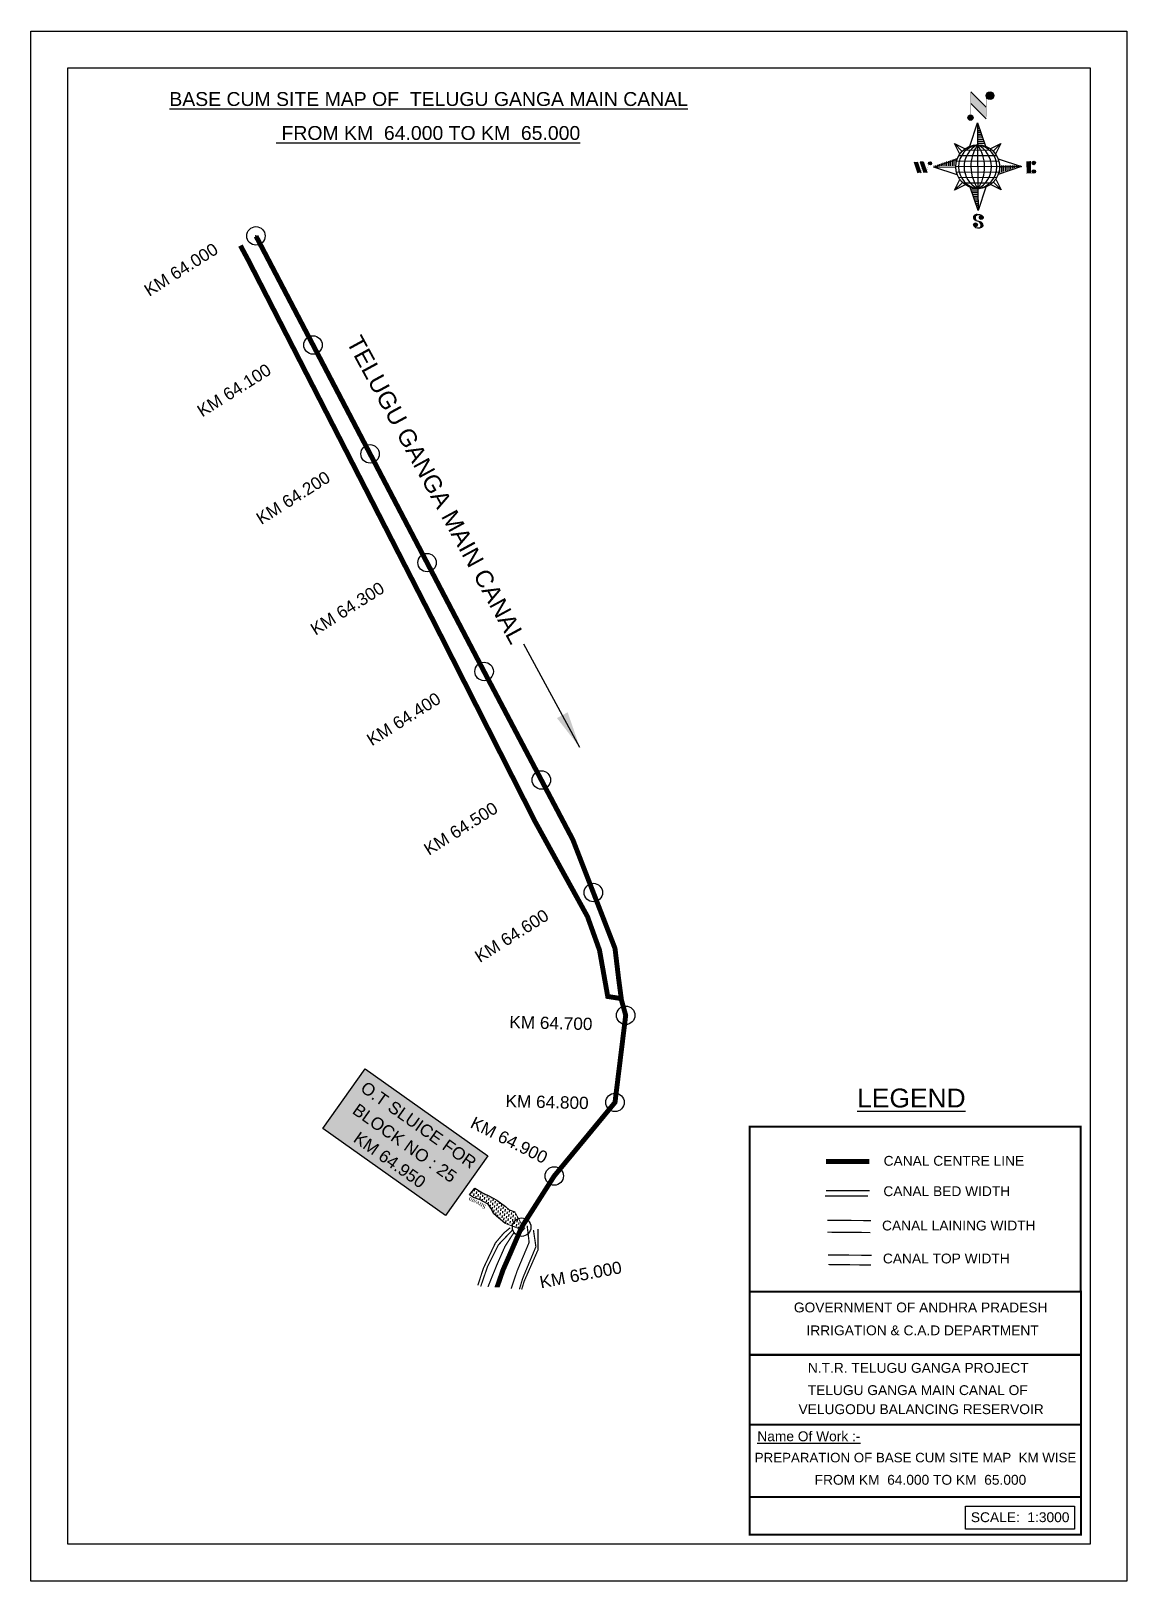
# Model space of a CAD drawing. Header units: inches. Extents: x 257252 to 258143, y 1680263 to 1681523.
import ezdxf

# ---------------------------------------------------------------- set-up
doc = ezdxf.new("R2010")
doc.units = ezdxf.units.IN
doc.header["$MEASUREMENT"] = 0
doc.header["$PDMODE"] = 32
doc.header["$PDSIZE"] = 15
doc.linetypes.add('ACAD_ISO02W100', pattern=[15, 12, -3])
for name, color, linetype in [('AQUADUCT', 1, 'Continuous'), ('bed with', 5, 'Continuous'), ('bord', 1, 'Continuous'), ('cahnige', 7, 'Continuous'), ('canal', 1, 'Continuous'), ('CARTTRACK', 30, 'ACAD_ISO02W100'), ('chainage', 7, 'Continuous'), ('FRAME 025', 7, 'Continuous'), ('lining', 4, 'Continuous'), ('OT', 7, 'Continuous'), ('STREAM', 4, 'Continuous'), ('Stu coo', 3, 'Continuous'), ('TEXT', 7, 'Continuous'), ('top of bund', 1, 'Continuous'), ('V', 6, 'Continuous')]:
    doc.layers.add(name, color=color, linetype=linetype)
doc.styles.add('5mm', font='times.ttf', dxfattribs={"height": 3})
doc.styles.get("Standard").update_dxf_attribs({"font": 'arial.ttf'})
doc.dimstyles.get("Standard").update_dxf_attribs({"dimtxt": 0.18, "dimasz": 0.18, "dimexe": 0.18, "dimexo": 0.0625, "dimgap": 0.09, "dimtad": 0, "dimtih": 1, "dimtoh": 1, "dimdec": 4, "dimzin": 0, "dimdsep": 46, "dimtxsty": 'Standard', "dimcen": 0.09, "dimadec": 0, "dimazin": 0, "dimtfac": 1, "dimtdec": 4, "dimtofl": 0, "dimtmove": 0, "dimatfit": 3, "dimfxl": 1, "dimtolj": 1, "dimtzin": 0, "dimarcsym": 0})
pattern_1 = [(267.297113149, (-8720374.938, 50637915.138), (10.5367255337, -0.497431438), [])]
pattern_2 = [(357.297113149, (-8720374.938, 50637915.138), (0.497431438, 10.5367255337), [])]

# ---------------------------------------------------------------- blocks, each defined once
blk = doc.blocks.new('VBVB')
at = {"layer": 'STREAM'}
h = blk.add_hatch(dxfattribs=at)
h.set_pattern_fill('DASH', color=256, scale=10, style=0)
h.set_pattern_definition([(0, (17867.8837, -28501.71), (1.25, 1.25), [1.25, -1.25])])
h.paths.add_polyline_path([(380095.96, 1497774.98), (380098.87, 1497780.21), (380100.45, 1497784.62), (380101.78, 1497788.77), (380103.77, 1497793.59), (380099.53, 1497795.92), (380098.45, 1497793.51), (380097.62, 1497789.6), (380096.96, 1497787.69), (380095.79, 1497784.7), (380093.88, 1497782.96), (380090.89, 1497780.8), (380086.57, 1497773.96), (380084.6, 1497765.18), (380084.08, 1497764.33), (380085.94, 1497763.15), (380086.57, 1497763.83), (380093.72, 1497769.3), (380094.46, 1497772.65)])
at = {"layer": 'OT', "const_width": 0.5}
blk.add_lwpolyline([(380084.6, 1497765.18), (380084.07, 1497764.33), (380083.55, 1497763.48), (380085.4, 1497762.31), (380085.94, 1497763.15), (380084.08, 1497764.33), (380085.94, 1497763.15), (380086.57, 1497763.83), (380093.72, 1497769.3), (380086.57, 1497763.83), (380085.94, 1497763.15), (380084.08, 1497764.33), (380084.6, 1497765.18), (380086.57, 1497773.96)], dxfattribs=at)
at = {"layer": 'STREAM'}
blk.add_lwpolyline([(380086.57, 1497773.96), (380090.89, 1497780.8), (380093.88, 1497782.96), (380095.79, 1497784.7), (380096.96, 1497787.69), (380097.62, 1497789.6), (380098.45, 1497793.51), (380099.53, 1497795.92), (380103.77, 1497793.59), (380101.78, 1497788.77), (380100.45, 1497784.62), (380098.87, 1497780.21), (380095.96, 1497774.98), (380094.46, 1497772.65), (380093.72, 1497769.3)], dxfattribs=at)
at = {"layer": 'cahnige', "style": '5mm'}
blk.add_text('Stream', height=2.5, rotation=71.17434, dxfattribs=at).set_placement((380095, 1497785.49))
blk = doc.blocks.new('*X7')
at = {"color": 0, "linetype": 'Continuous'}
for p, q in [((6321.6, 240.5), (6322.3, 241.2)), ((6321.6, 240.3), (6322.3, 241)), ((6321.6, 240.1), (6322.3, 240.8)), ((6321.6, 239.9), (6322.4, 240.7)), ((6321.6, 239.8), (6322.4, 240.6)), ((6321.6, 239.6), (6322.5, 240.5)), ((6321.6, 239.4), (6322.5, 240.3)), ((6321.6, 239.2), (6322.6, 240.2)), ((6321.7, 239.1), (6322.6, 240.1)), ((6321.8, 240.8), (6322.4, 241.4)), ((6321.8, 239), (6322.7, 240)), ((6321.8, 239), (6322.8, 239.9)), ((6321.9, 238.9), (6322.9, 239.8)), ((6322, 238.8), (6323, 239.7)), ((6322.1, 241.3), (6322.4, 241.6)), ((6322.1, 238.7), (6323.1, 239.6)), ((6322.2, 238.6), (6323.1, 239.6)), ((6322.3, 238.5), (6323.2, 239.5)), ((6322.4, 238.5), (6323.3, 239.4)), ((6322.5, 238.4), (6323.4, 239.3)), ((6322.7, 238.4), (6323.6, 239.3)), ((6322.8, 238.3), (6323.7, 239.2)), ((6322.9, 238.3), (6323.8, 239.1)), ((6323.1, 238.2), (6323.9, 239.1)), ((6323.2, 238.2), (6324, 239)), ((6323.3, 238.2), (6324.2, 239)), ((6323.5, 238.1), (6324.3, 238.9)), ((6323.7, 238.1), (6324.4, 238.9)), ((6323.8, 238.1), (6324.6, 238.8)), ((6324.1, 238.2), (6324.7, 238.8)), ((6324.3, 238.3), (6324.9, 238.8)), ((6324.6, 238.3), (6325.1, 238.8)), ((6324.8, 238.4), (6325.2, 238.8)), ((6325.1, 238.5), (6325.4, 238.8)), ((6325.4, 238.6), (6325.6, 238.8))]:
    blk.add_line(p, q, dxfattribs=at)
blk = doc.blocks.new('*X6')
at = {"color": 0, "linetype": 'Continuous'}
for p, q in [((6324.4, 240.3), (6324.5, 240.4)), ((6324.6, 240.3), (6324.8, 240.5)), ((6324.7, 240.2), (6325, 240.5)), ((6324.8, 240.2), (6325.2, 240.6)), ((6325, 240.1), (6325.5, 240.6)), ((6325.1, 240.1), (6325.6, 240.6)), ((6325.2, 240), (6325.8, 240.6)), ((6325.3, 240), (6326, 240.6)), ((6325.4, 239.9), (6326.1, 240.6)), ((6325.5, 239.8), (6326.2, 240.5)), ((6325.6, 239.8), (6326.3, 240.5)), ((6325.7, 239.7), (6326.5, 240.4)), ((6325.9, 239.6), (6326.6, 240.3)), ((6326, 239.5), (6326.7, 240.3)), ((6326, 239.4), (6326.8, 240.2)), ((6326.1, 239.3), (6327, 240.2)), ((6326.2, 239.3), (6327.1, 240.1)), ((6326.3, 239.2), (6327.1, 240)), ((6326.4, 239.1), (6327.2, 239.9)), ((6326.5, 239), (6327.3, 239.8)), ((6326.5, 238.9), (6327.4, 239.7)), ((6326.6, 238.8), (6327.5, 239.6)), ((6326.7, 238.7), (6327.5, 239.5)), ((6326.8, 238.6), (6327.6, 239.4)), ((6326.8, 238.5), (6327.7, 239.3)), ((6326.8, 236.5), (6327.4, 237)), ((6326.9, 238.3), (6327.8, 239.2)), ((6326.9, 238.2), (6327.9, 239.1)), ((6326.9, 236.8), (6327.6, 237.4)), ((6327, 238.1), (6327.8, 239)), ((6327, 237.9), (6327.8, 238.8)), ((6327, 237.8), (6327.8, 238.6)), ((6327, 237.6), (6327.8, 238.4)), ((6327, 237.4), (6327.8, 238.2)), ((6327, 237.3), (6327.8, 238)), ((6327, 237.1), (6327.8, 237.9))]:
    blk.add_line(p, q, dxfattribs=at)
blk = doc.blocks.new('H')
at = {"layer": 'bord', "extrusion": (0.000427885, 0.004792, 0.999988)}
h = blk.add_hatch(dxfattribs=at)
h.set_pattern_fill('LINE', color=8, scale=84.387686, angle=-2.70289, style=0)
h.set_pattern_definition(pattern_2)
h.paths.add_polyline_path([(-492.5, 785.6, -0.090992), (-448, 775.2), (-486.5, 912)])
h = blk.add_hatch(dxfattribs=at)
h.set_pattern_fill('LINE', color=8, scale=84.387686, angle=-92.70289, style=0)
h.set_pattern_definition(pattern_1)
h.paths.add_polyline_path([(-624.9, 665.1, -0.090992), (-614.5, 709.6), (-751.3, 671.1)])
h = blk.add_hatch(dxfattribs=at)
h.set_pattern_fill('LINE', color=8, scale=84.387686, angle=-92.70289, style=0)
h.set_pattern_definition(pattern_1)
h.paths.add_polyline_path([(-245.6, 647.2), (-372, 653.2, -0.090992), (-382.4, 608.7)])
h = blk.add_hatch(dxfattribs=at)
h.set_pattern_fill('LINE', color=8, scale=84.387686, angle=-2.70289, style=0)
h.set_pattern_definition(pattern_2)
h.paths.add_polyline_path([(-504.4, 532.7, -0.090992), (-548.9, 543.1), (-510.4, 406.3)])
for p, q in [((-516.2, 1087.1, -1217.1), (-431.5, 994, -1216.7)), ((-519.4, 1020.4, -1216.8), (-434.7, 927.3, -1216.4)), ((-538.3, 773.7, -1215.6), (-487, 906.2, -1216.3)), ((-487, 906.2, -1216.3), (-493, 779.8, -1215.7)), ((-487, 906.2, -1216.3), (-448.5, 769.4, -1215.7)), ((-626.7, 793.8, -1215.7), (-566.8, 760.2, -1215.6)), ((-626.7, 793.8, -1215.7), (-584.1, 747, -1215.5)), ((-598.9, 731, -1215.4), (-626.7, 793.8, -1215.7)), ((-421.3, 753.3, -1215.6), (-358.5, 781.1, -1215.7)), ((-358.5, 781.1, -1215.7), (-405.3, 738.5, -1215.5)), ((-358.5, 781.1, -1215.7), (-392.1, 721.2, -1215.4)), ((-864.7, 700.9, -1215.1), (-846.9, 637.7, -1214.9)), ((-846.9, 700.1, -1215.1), (-829.1, 636.9, -1214.9)), ((-829.1, 699.2, -1215.2), (-811.3, 636, -1214.9)), ((-829.1, 699.2, -1215.2), (-811.3, 698.4, -1215.2)), ((-811.3, 698.4, -1215.2), (-793.5, 635.2, -1214.9)), ((-751.8, 665.3, -1215), (-615, 703.8, -1215.3)), ((-751.8, 665.3, -1215), (-625.4, 659.3, -1215)), ((-619.3, 614, -1214.8), (-751.8, 665.3, -1215)), ((-246.1, 641.4, -1215.1), (-382.9, 602.9, -1214.9)), ((-378.6, 692.6, -1215.3), (-246.1, 641.4, -1215.1)), ((-372.5, 647.4, -1215.1), (-246.1, 641.4, -1215.1)), ((-213.5, 669.3, -1215.3), (-216.7, 600.8, -1214.9)), ((-197.2, 599.9, -1214.9), (-193.9, 668.4, -1215.3)), ((-639.4, 525.6, -1214.4), (-605.8, 585.5, -1214.7)), ((-639.4, 525.6, -1214.4), (-592.6, 568.1, -1214.6)), ((-576.6, 553.3, -1214.6), (-639.4, 525.6, -1214.4)), ((-510.9, 400.5, -1213.9), (-549.4, 537.2, -1214.5)), ((-371.2, 512.9, -1214.5), (-431.1, 546.5, -1214.6)), ((-371.2, 512.9, -1214.5), (-413.8, 559.7, -1214.7)), ((-399, 575.7, -1214.7), (-371.2, 512.9, -1214.5)), ((-459.6, 533, -1214.5), (-510.9, 400.5, -1213.9)), ((-504.9, 526.9, -1214.5), (-510.9, 400.5, -1213.9))]:
    blk.add_line(p, q, dxfattribs=at)
at = {"layer": 'bord', "color": 8, "linetype": 'ByBlock', "extrusion": (0.000427885, 0.004792, 0.999988)}
for p, q in [((-386.5, 711.4, -1215.4), (-605.5, 721.7, -1215.4)), ((-410.8, 744.2, -1215.5), (-578.1, 752.1, -1215.5)), ((-493, 779.8, -1215.7), (-504.9, 526.9, -1214.5)), ((-372.5, 647.4, -1215.1), (-625.4, 659.3, -1215)), ((-378, 615.9, -1214.9), (-622.9, 627.5, -1214.9)), ((-375, 679.2, -1215.3), (-619.9, 690.7, -1215.2)), ((-392.4, 584.9, -1214.8), (-611.4, 595.3, -1214.7)), ((-419.8, 554.6, -1214.6), (-587.1, 562.5, -1214.6))]:
    blk.add_line(p, q, dxfattribs=at)
at = {"layer": 'bord', "extrusion": (0.000427885, 0.004792, 0.999988), "elevation": -1212.1}
for points, const_width in [([(-522, 959.6), (-515.7, 1092.9)], 1.61), ([(-434.2, 933.1), (-427.9, 1066.5)], 1.61), ([(-870.1, 707), (-846.4, 705.9)], 0.642), ([(-828.6, 642.7), (-855.2, 643.9)], 0.642), ([(-828.6, 642.7), (-821, 678)], 0.642), ([(-810.8, 641.8), (-784.1, 640.6)], 0.642), ([(-793, 641), (-781.6, 693.9)], 0.642), ([(-222.7, 675.6), (-173.8, 673.3)], 0.706), ([(-194.8, 644.8), (-185, 644.4)], 0.706), ([(-177.1, 604.8), (-226, 607.1)], 0.706)]:
    blk.add_lwpolyline(points, dxfattribs=dict(at, const_width=const_width))
for points, const_width in [([(-413.7, 1073.1, 1), (-397.6, 1057.7, 1)], 22.3), ([(-530.3, 949.5, 1), (-519.6, 939.3, 1)], 14.8), ([(-775.9, 696.6, 1), (-769.5, 690.4, 1)], 8.9), ([(-177.8, 666.9, 1), (-170.8, 660.1, 1)], 9.79), ([(-180.1, 618, 1), (-173.1, 611.2, 1)], 9.79), ([(-489.8, 361.7, 1), (-498.1, 369.1, 1)], 11.1), ([(-525.2, 321.6, 1), (-533.4, 328.9, 1)], 11.1)]:
    blk.add_lwpolyline(points, format="xyb", close=True, dxfattribs=dict(at, const_width=const_width))
for points in [[(-537, 317.4), (-530.7, 310.5), (-519.8, 306.8), (-504.9, 306.9), (-493.9, 310), (-486.3, 317.7), (-486.5, 325.8), (-490.6, 333.3), (-493.5, 336.2), (-502.8, 340.9), (-522.5, 347.3), (-530.4, 351.6), (-533.7, 354.6), (-537.4, 362.6), (-537, 373.4), (-530, 380.7), (-520, 384.1), (-503.5, 384.2), (-492.5, 379.9), (-487.1, 373.3)], [(-522.5, 347.6), (-526.2, 353.8), (-527.8, 360.6), (-527.9, 370.6), (-525.9, 375.5), (-521.3, 381.2), (-514.5, 384.4)], [(-504.9, 306.9), (-499, 312.4), (-497, 319.4), (-497.5, 326.5), (-501.2, 335.4), (-509.2, 343.2)]]:
    blk.add_lwpolyline(points, dxfattribs=at)
at = {"layer": 'bord', "extrusion": (0.000427885, 0.004792, 0.999988)}
for centre, radius in [((-405.6, 1065.4, -1212.1), 22.3), ((-525, 944.4, -1212.1), 14.8), ((-498.4, 659.1, -1212.1), 126.6), ((-772.7, 693.5, -1212.1), 8.9), ((-174.3, 663.5, -1212.1), 9.79), ((-176.6, 614.6, -1212.1), 9.79), ((-494, 365.4, -1212.1), 11.1), ((-529.3, 325.2, -1212.1), 11.1)]:
    blk.add_circle(centre, radius, dxfattribs=at)
at = {"layer": 'bord', "color": 8, "linetype": 'ByBlock', "extrusion": (0.000427885, 0.004792, 0.999988)}
for centre, radius, start, end in [((-481.5, 658.3, -1212.1), 127.7, 94.92536, 259.66906), ((-436.8, 656.2, -1212.1), 140.8, 113.28644, 241.30798), ((-315.9, 650.5, -1212.1), 222.3, 142.58916, 212.00526), ((-560.1, 662.1, -1212.1), 140.8, 293.28644, 61.30798), ((-681, 667.8, -1212.1), 222.3, 322.58916, 32.00526), ((-515.4, 659.9, -1212.1), 127.7, 274.92536, 79.66906)]:
    blk.add_arc(centre, radius, start, end, dxfattribs=at)
at = {"layer": 'bord', "extrusion": (0.000427885, 0.004792, 0.999988)}
for points in [[(-515.7, 1092.9, -1212.1), (-431, 999.8, -1212.1), (-518.9, 1026.2, -1212.1), (-434.2, 933.1, -1212.1)], [(-864.1, 706.7, -1212.1), (-846.4, 705.9, -1212.1), (-846.3, 643.5, -1212.1), (-828.6, 642.7, -1212.1)], [(-828.6, 705, -1212.1), (-810.8, 704.2, -1212.1), (-810.8, 641.8, -1212.1), (-793, 641, -1212.1)], [(-193.4, 674.2, -1212.1), (-196.6, 605.7, -1212.1), (-213, 675.1, -1212.1), (-216.2, 606.7, -1212.1)]]:
    blk.add_solid(points, dxfattribs=at)
at = {"layer": 'bord', "extrusion": (0.000427885, 0.004792, 0.999988), "xscale": 7.977342409717546, "yscale": 7.977342408231451, "zscale": 7.977342408476333, "rotation": 138.0840426661453}
for name, p in [('*X6', (38300.5, -31929.4, -1212.1)), ('*X7', (38314.4, -31950.9, -1212.1))]:
    blk.add_blockref(name, p, dxfattribs=at)

msp = doc.modelspace()

# ---------------------------------------------------------------- hatches: boundary and pattern name
at = {"layer": 'V'}
msp.add_hatch(color=2, dxfattribs=at).paths.add_polyline_path([(257523.5, 1680679.1), (257623.2, 1680608.3), (257588.8, 1680559.8), (257489.1, 1680630.6)])

# ---------------------------------------------------------------- linework, layer by layer
at = {"linetype": 'ByBlock'}
for points in [[(257251.9, 1680262.7), (257251.9, 1681522.7), (258142.9, 1681522.7), (258142.9, 1680262.7)], [(258112.9, 1681492.7), (258112.9, 1680292.7), (257281.9, 1680292.7), (257281.9, 1681492.7)]]:
    msp.add_lwpolyline(points, close=True, dxfattribs=at)
for p in [(257434.8, 1681356.2), (257481.2, 1681267.5), (257527.6, 1681179), (257573.9, 1681090.6), (257620.3, 1681002.1), (257666.8, 1680913.9), (257709.1, 1680822.4), (257735.4, 1680722.6), (257726.7, 1680651.8), (257677.3, 1680592)]:
    msp.add_point(p)
at = {"color": 2}
msp.add_point((257650.8, 1680550.4), dxfattribs=at)
at = {"layer": 'bed with', "const_width": 1}
for points in [[(257932.5, 1680575.7), (257930.5, 1680575.7), (257897.7, 1680575.7), (257897.4, 1680575.7)], [(257933.6, 1680580.1), (257930.5, 1680580.1), (257898.3, 1680580.1)], [(257642.3, 1680500.4), (257647.2, 1680515), (257656.9, 1680538), (257655.3, 1680551.5)], [(257623.4, 1680501.8), (257630.6, 1680519.6), (257637.3, 1680534.8), (257644.5, 1680545.9)]]:
    msp.add_lwpolyline(points, dxfattribs=at)
at = {"layer": 'canal', "color": 6, "const_width": 4}
for points in [[(257933.5, 1680603.7), (257930.9, 1680603.7), (257898.3, 1680603.7)], [(257898.3, 1680603.7), (257933.5, 1680603.7)]]:
    msp.add_lwpolyline(points, dxfattribs=at)
at = {"layer": 'FRAME 025', "lineweight": -3, "const_width": 1.64}
for points in [[(257836.1, 1680632.2), (258105.2, 1680632.2), (258105.2, 1680497.9), (257836.1, 1680497.9)], [(257836.1, 1680497.9), (258105.6, 1680497.9), (258105.6, 1680300.4), (257836.1, 1680300.4)]]:
    msp.add_lwpolyline(points, close=True, dxfattribs=at)
for points in [[(257836.1, 1680446.6), (258105.6, 1680446.6)], [(257836.1, 1680389.8), (258105.6, 1680389.8)], [(257836.1, 1680331.1), (258105.6, 1680331.1)]]:
    msp.add_lwpolyline(points, dxfattribs=at)
at = {"layer": 'lining', "const_width": 1}
for points in [[(257899.4, 1680556), (257924.1, 1680555.8), (257934.8, 1680555.7)], [(257617.5, 1680502.1), (257623, 1680518.1), (257632, 1680536.1), (257643.3, 1680548)], [(257649, 1680499.9), (257651.7, 1680508.9), (257662.4, 1680534.5), (257660.4, 1680548)], [(257899.3, 1680546.3), (257926.2, 1680546.1), (257934.2, 1680546)]]:
    msp.add_lwpolyline(points, dxfattribs=at)
at = {"layer": 'top of bund', "const_width": 1}
for points in [[(257615.2, 1680503.1), (257619.8, 1680517.2), (257629.5, 1680537.6), (257636.3, 1680545.6), (257641.5, 1680549.9)], [(257650.8, 1680499.7), (257652.9, 1680506.5), (257664.2, 1680532.2), (257664.1, 1680549)], [(257899.9, 1680527.8), (257924.5, 1680527.6), (257935.3, 1680527.5)], [(257934.9, 1680519.7), (257927, 1680519.7), (257900, 1680520)]]:
    msp.add_lwpolyline(points, dxfattribs=at)
at = {"layer": 'V', "color": 1, "const_width": 4}
for points in [[(257434.9, 1681355.9), (257619.5, 1681003.5), (257692.4, 1680865.4), (257726.7, 1680777), (257729.6, 1680752.7), (257731.8, 1680736.2), (257720.8, 1680737.9), (257714.1, 1680775.6), (257704.3, 1680802.9), (257661.9, 1680879.8), (257580.1, 1681041.1), (257428.5, 1681336.6), (257422.2, 1681348.3)], [(257731.7, 1680735.9), (257735.4, 1680722.6), (257726.7, 1680651.8), (257677.3, 1680592), (257650.8, 1680550.4)], [(257650.8, 1680550.4), (257642.7, 1680531.6), (257635.6, 1680515.4), (257630.9, 1680501.8), (257630.9, 1680501.6)]]:
    msp.add_lwpolyline(points, dxfattribs=at)
at = {"layer": 'V', "color": 2}
msp.add_lwpolyline([(257523.5, 1680679.1), (257623.2, 1680608.3), (257588.8, 1680559.8), (257489.1, 1680630.6)], close=True, dxfattribs=at)
at = {"layer": 'V', "color": 0}
msp.add_lwpolyline([(258011.6, 1680323.5), (258100.3, 1680323.5), (258100.3, 1680304.8), (258011.6, 1680304.8)], close=True, dxfattribs=at)

# ---------------------------------------------------------------- block references
at = {"layer": 'AQUADUCT', "color": 1, "xscale": 0.1408039184319789, "yscale": 0.1408039187081158, "zscale": 0.1408039184379445, "rotation": 3.078330572322649}
msp.add_blockref('H', (258096.7, 1681324.3, 170.9), dxfattribs=at)
at = {"layer": 'CARTTRACK', "color": 3, "xscale": 1.439622272867656, "yscale": 1.439622273569846, "zscale": 1.439622273616309, "rotation": 81.7729852157571}
msp.add_blockref('VBVB', (2313376.6, 830456.8), dxfattribs=at)

# ---------------------------------------------------------------- texts
at = {"layer": 'chainage', "color": 0}
for s, rotation, p in [('KM 64.000', 32.2446, (257348, 1681306.6)), ('KM 64.100', 32.2446, (257391.1, 1681208.5)), ('KM 64.200', 32.2446, (257439.1, 1681121.1)), ('KM 64.300', 32.2446, (257483.2, 1681031.1)), ('KM 64.400', 32.2446, (257529, 1680941.2)), ('KM 64.500', 32.2446, (257575.4, 1680852.2)), ('KM 64.600', 32.2446, (257616.8, 1680765)), ('KM 64.700', 358.5884, (257640.7, 1680712.2)), ('KM 64.800', 358.5884, (257637.6, 1680648)), ('KM 64.900', 333.4637, (257608.2, 1680631.8)), ('KM 65.000', 10.6547, (257666.5, 1680500.6))]:
    msp.add_text(s, height=10, rotation=rotation, dxfattribs=at).set_placement(p)
at = {"layer": 'chainage', "color": 1}
msp.add_text('TELUGU GANGA MAIN CANAL', height=14.042, rotation=298.521, dxfattribs=at).set_placement((257508, 1681270.1))
at = {"layer": 'chainage', "color": 0}
for s, height, p in [('%%ULEGEND', 15.34, (257923.6, 1680647.7)), ('CANAL CENTRE LINE', 8, (257945.1, 1680600.3)), ('CANAL BED WIDTH', 8, (257944.9, 1680575.6)), ('CANAL LAINING WIDTH', 8, (257943.8, 1680547.7)), ('CANAL TOP WIDTH', 8, (257944.5, 1680520.9)), ('GOVERNMENT OF ANDHRA PRADESH ', 8, (257872.1, 1680481.1)), ('IRRIGATION & C.A.D DEPARTMENT', 8, (257882.4, 1680462.5)), ('N.T.R. TELUGU GANGA PROJECT', 8, (257883.5, 1680432)), ('TELUGU GANGA MAIN CANAL OF', 8, (257883.4, 1680413.9)), (' VELUGODU BALANCING RESERVOIR', 8, (257872.8, 1680398.4)), ('%%UName Of Work :-', 8, (257842.4, 1680376.4)), ('PREPARATION OF BASE CUM SITE MAP  KM WISE', 7.743, (257840.3, 1680359.2)), (' FROM KM  64.000 TO KM  65.000', 8, (257885.9, 1680341)), ('SCALE:  1:3000', 8, (258016, 1680310.6))]:
    msp.add_text(s, height=height, dxfattribs=at).set_placement(p)
at = {"layer": 'Stu coo', "color": 1}
for s, p in [('O.T SLUICE FOR ', (257518.9, 1680661.5)), (' BLOCK NO : 25', (257509.2, 1680645.7)), ('KM 64.950', (257513.2, 1680620.5))]:
    msp.add_text(s, height=10, rotation=324.65, dxfattribs=at).set_placement(p)
at = {"layer": 'TEXT', "color": 0}
for s, p in [('%%UBASE CUM SITE MAP OF  TELUGU GANGA MAIN CANAL', (257364.4, 1681461.8)), ('%%U FROM KM  64.000 TO KM  65.000', (257451.2, 1681434.2))]:
    msp.add_text(s, height=11.294, dxfattribs=at).set_placement(p)

# ---------------------------------------------------------------- leaders
at = {"layer": 'chainage', "color": 1}
msp.add_leader([(257698.2, 1680940.2), (257652.5, 1681024.3)], dimstyle='Standard', override={"dimasz": 30, "dimgap": 0.09, "dimtad": 0}, dxfattribs=at)

doc.saveas('drawing.dxf')
